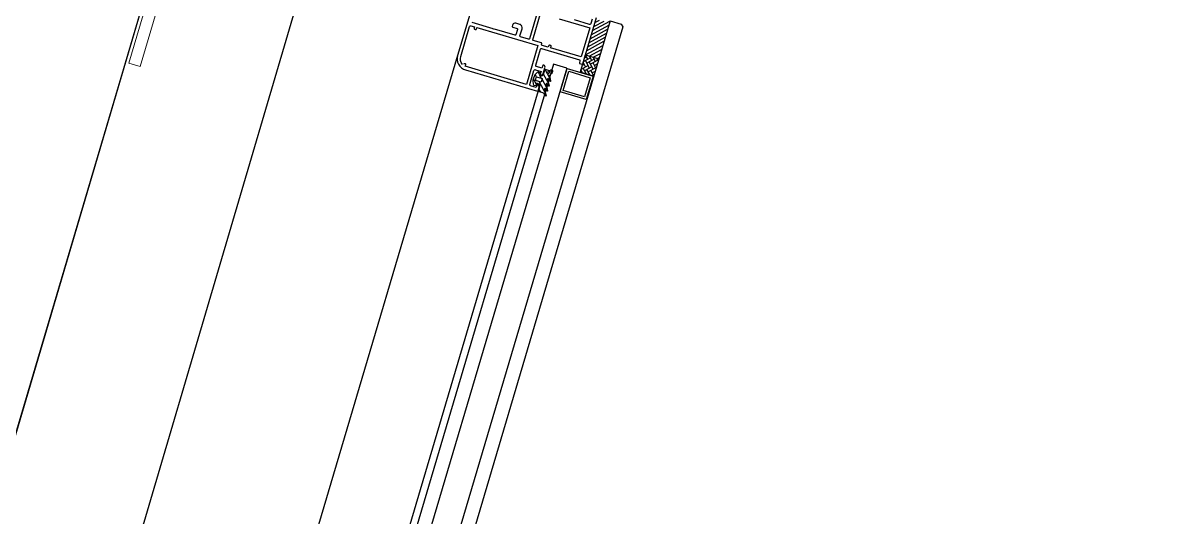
# Model space of a CAD drawing. Header units: millimetres. Extents: x 62878 to 70819, y -67946 to -61850.
# Drawn here: x 67895.32 to 67944.49, y -65834.46 to -65813.3 of the extents above; entities that cross this region are included whole.
import ezdxf

# ---------------------------------------------------------------- set-up
doc = ezdxf.new("R2010")
doc.units = ezdxf.units.MM
doc.layers.add('Dog_dos_yeni', color=63, linetype='Continuous', lineweight=5)
doc.layers.add('DOGRAMA', color=171, linetype='Continuous', lineweight=0)
doc.layers.add('ÇATI K', color=254, linetype='Continuous')

msp = doc.modelspace()

# ---------------------------------------------------------------- hatches: boundary and pattern name
at = {"layer": 'DOGRAMA', "lineweight": -2}
h = msp.add_hatch(dxfattribs=at)
h.set_pattern_fill('ANSI31', color=256, scale=0.04, angle=73.5058, style=0)
h.set_pattern_definition([(208.50578, (67944.17705, -65683.42328), (-0.06061043, 0.11160365), [])])
h.paths.add_polyline_path([(67919.512, -65814.407, 0.414214), (67919.494, -65814.373), (67919.863, -65813.124, 0.153231), (67920.467, -65813.199), (67920.061, -65814.57)])
h.paths.add_polyline_path([(67919.407, -65814.665), (67919.478, -65814.426, 0.414214), (67919.512, -65814.407), (67920.061, -65814.57), (67919.983, -65814.835)])
h = msp.add_hatch(dxfattribs=at)
h.set_pattern_fill('AR-HBONE', color=256, scale=0.03, angle=73.5058, style=0)
h.set_pattern_definition([(118.5058, (67883.67118, -65809.19357), (-0.16272197, 0.04818257), [0.36, -0.12]), (208.5058, (67883.61391, -65809.08812), (-0.16272197, 0.04818257), [0.36, -0.12])])
h.paths.add_polyline_path([(67919.259, -65815.167), (67919.188, -65815.406), (67919.763, -65815.577), (67919.983, -65814.835), (67919.407, -65814.665)])
h = msp.add_hatch(dxfattribs=at)
h.set_pattern_fill('ANSI31', color=256, scale=0.05, angle=73.5058, style=0)
h.set_pattern_definition([(118.50578, (67875.97032, -65913.77073), (-0.13950457, -0.07576304), [])])
edge = h.paths.add_edge_path(flags=16)
edge.add_arc((67917.676, -65815.793), 0.4, 151.9688, 175.0427, ccw=False)
edge.add_line((67917.323, -65815.605), (67917.564, -65815.677))
edge.add_line((67917.564, -65815.677), (67917.519, -65815.83))
edge.add_line((67917.519, -65815.83), (67917.277, -65815.758))
edge = h.paths.add_edge_path()
edge.add_arc((67917.676, -65815.793), 0.5, 126.6359, 200.3757, ccw=False)
edge.add_line((67917.377, -65815.392), (67917.473, -65815.42))
edge.add_line((67917.473, -65815.42), (67917.439, -65815.535))
edge.add_line((67917.439, -65815.535), (67917.497, -65815.552))
edge.add_arc((67917.525, -65815.456), 0.1, 253.5058, 343.5058)
edge.add_line((67917.621, -65815.485), (67917.683, -65815.274))
edge.add_line((67917.683, -65815.274), (67917.856, -65815.325))
edge.add_line((67917.856, -65815.325), (67917.845, -65815.363))
edge.add_arc((67917.782, -65815.344), 0.065, 275.0964, 343.5058, ccw=False)
edge.add_arc((67917.791, -65815.442), 0.0327, 95.0964, 288.9361)
edge.add_arc((67917.709, -65815.296), 0.199, 297.5896, 347.8555)
edge.add_arc((67917.952, -65815.353), 0.05, -15.5221, 161.9912, ccw=False)
edge.add_arc((67917.689, -65815.28), 0.323, 305.1201, 344.4464, ccw=False)
edge.add_arc((67917.886, -65815.561), 0.02, 125.1201, 193.5058)
edge.add_line((67917.867, -65815.566), (67917.918, -65815.779))
edge.add_arc((67917.903, -65815.783), 0.015, -146.4942, 13.5058, ccw=False)
edge.add_line((67917.891, -65815.791), (67917.823, -65815.689))
edge.add_arc((67917.806, -65815.7), 0.02, 33.5058, 193.5058)
edge.add_line((67917.787, -65815.704), (67917.856, -65815.99))
edge.add_arc((67917.841, -65815.994), 0.015, -146.4942, 13.5058, ccw=False)
edge.add_line((67917.828, -65816.002), (67917.761, -65815.9))
edge.add_arc((67917.744, -65815.911), 0.02, 33.5058, 193.5058)
edge.add_line((67917.724, -65815.915), (67917.793, -65816.201))
edge.add_arc((67917.779, -65816.205), 0.015, -146.4942, 13.5058, ccw=False)
edge.add_line((67917.766, -65816.213), (67917.698, -65816.111))
edge.add_arc((67917.681, -65816.122), 0.02, 33.5058, 193.5058)
edge.add_line((67917.662, -65816.126), (67917.731, -65816.412))
edge.add_arc((67917.716, -65816.416), 0.015, -146.4942, 13.5058, ccw=False)
edge.add_line((67917.704, -65816.424), (67917.64, -65816.328))
edge.add_arc((67917.557, -65816.384), 0.1, 33.5058, 73.5058)
edge.add_line((67917.585, -65816.288), (67917.4, -65816.233))
edge.add_line((67917.4, -65816.233), (67917.462, -65816.022))
edge.add_arc((67917.366, -65815.993), 0.1, 343.5058, 433.5058)
edge.add_line((67917.394, -65815.897), (67917.337, -65815.88))
edge.add_line((67917.337, -65815.88), (67917.303, -65815.995))
edge.add_line((67917.303, -65815.995), (67917.207, -65815.967))

# ---------------------------------------------------------------- linework, layer by layer
msp.add_lwpolyline([(68896.021, -63031.435), (69030.259, -63071.184), (69185.279, -62547.653), (68892.999, -62461.107, 1.044368), (68063.198, -62298.73, 0.204375), (63106.96, -62494.783, 0.353953), (62932.94, -62997.825), (63753.185, -65779.598), (64154.954, -67142.153), (65336.723, -66792.622), (65336.7, -66829.112), (65270.535, -66829.071, 0.626789), (65270.199, -67369.071), (65531.845, -67369.234, 0.926242), (66130.088, -67369.606), (66391.733, -67369.769, 0.626743), (66392.069, -66829.769), (66326.147, -66829.728), (66326.17, -66793.238), (67506.156, -67144.128), (68467.025, -63899.086), (68625.204, -63946.037), (68896.024, -63031.423)], format="xyb")
at = {"layer": 'Dog_dos_yeni'}
msp.add_lwpolyline([(67899.861, -65815.023), (67904.688, -65798.723), (67905.167, -65798.865), (67903.677, -65803.899), (67912.786, -65806.596), (67912.644, -65807.076), (67903.535, -65804.378), (67901.973, -65809.652), (67911.082, -65812.349), (67910.94, -65812.829), (67901.831, -65810.131), (67900.341, -65815.165), (67899.861, -65815.023)], close=True, dxfattribs=at)
at = {"layer": 'DOGRAMA', "lineweight": -2}
for p, q in [((67920.467, -65813.199), (67908.006, -65855.283)), ((67920.467, -65813.199), (67920.947, -65813.341)), ((67921.014, -65813.465), (67908.581, -65855.454)), ((67920.947, -65813.341), (67921.014, -65813.465)), ((67913.936, -65814.686), (67902.406, -65853.625)), ((67919.407, -65814.665), (67919.188, -65815.406)), ((67919.407, -65814.665), (67919.983, -65814.835)), ((67919.407, -65814.665), (67919.983, -65814.835)), ((67918.037, -65815.066), (67906.28, -65854.772)), ((67918.612, -65815.236), (67906.855, -65854.943)), ((67918.612, -65815.236), (67918.037, -65815.066)), ((67919.763, -65815.577), (67919.188, -65815.406)), ((67917.389, -65816.198), (67905.992, -65854.687))]:
    msp.add_line(p, q, dxfattribs=at)
msp.add_lwpolyline([(66522.144, -66852.653), (67506.156, -67144.128), (68892.83, -62461.057)], dxfattribs=at)
at = {"layer": 'DOGRAMA', "lineweight": -2, "ltscale": 0.5}
for points in [[(67917.533, -65812.226), (67917.016, -65813.971, -0.414214), (67916.979, -65813.991), (67916.629, -65813.887, -0.414214), (67916.608, -65813.85), (67916.699, -65813.543, 0.414214), (67916.598, -65813.357), (67916.425, -65813.306, 0.414214), (67916.301, -65813.373), (67916.295, -65813.392), (67916.281, -65813.44, 0.414214), (67916.302, -65813.478), (67916.484, -65813.532, -0.414214), (67916.504, -65813.569), (67916.436, -65813.799, -0.414214), (67916.399, -65813.819), (67915.512, -65813.557), (67915.474, -65813.577), (67915.454, -65813.54), (67914.567, -65813.277, -0.414214)], [(67914.584, -65812.5), (67913.936, -65814.686, 0.414214), (67914.274, -65815.307), (67917.352, -65816.218, 0.414214), (67917.389, -65816.198), (67917.437, -65816.036, 0.19911), (67917.433, -65815.998), (67917.394, -65815.927, 0.668097), (67917.342, -65815.932), (67917.305, -65816.059), (67917.065, -65815.988, -0.414214), (67917.032, -65815.926), (67917.208, -65815.331, -0.414214), (67917.27, -65815.297), (67917.509, -65815.368), (67917.472, -65815.495, 0.668097), (67917.513, -65815.528), (67917.584, -65815.489, 0.198962), (67917.608, -65815.459), (67917.679, -65815.22, 0.372839), (67917.625, -65815.1, 0.45685), (67917.583, -65815.119), (67917.549, -65815.234), (67917.319, -65815.166, -0.414214), (67917.285, -65815.104), (67917.49, -65814.413, -0.414214), (67917.527, -65814.393), (67919.157, -65814.876, -0.414214), (67919.177, -65814.913), (67919.152, -65814.999, 0.414214), (67919.172, -65815.037), (67919.258, -65815.062, 0.414214), (67919.296, -65815.042), (67919.883, -65813.057, 0.414214)], [(67919.705, -65813.13), (67919.649, -65813.321, -0.414214), (67919.586, -65813.355), (67918.944, -65813.165, -0.414214)], [(67914.149, -65815.07, -0.26214), (67914.07, -65814.725), (67914.448, -65813.45, -0.414214), (67914.51, -65813.416), (67914.664, -65813.462), (67914.649, -65813.51, 0.414214), (67914.683, -65813.572), (67914.702, -65813.578, 0.414214), (67914.74, -65813.557), (67914.759, -65813.49), (67917.377, -65814.265), (67916.886, -65815.924), (67914.268, -65815.149), (67914.288, -65815.082, 0.414214), (67914.268, -65815.045), (67914.249, -65815.039, 0.361813), (67914.19, -65815.064)]]:
    msp.add_lwpolyline(points, format="xyb", dxfattribs=at)
at = {"layer": 'DOGRAMA', "linetype": 'ByBlock', "lineweight": -2}
msp.add_lwpolyline([(67918.291, -65813.117), (67919.595, -65813.504), (67919.226, -65814.75), (67917.922, -65814.364), (67917.941, -65814.297, 0.414214), (67917.921, -65814.26), (67917.892, -65814.251, 0.414214), (67917.83, -65814.285), (67917.816, -65814.333), (67917.557, -65814.256, -0.414214), (67917.537, -65814.219), (67917.545, -65814.19, 0.414214), (67917.525, -65814.153), (67917.18, -65814.051, -0.414214), (67917.16, -65814.013), (67917.52, -65812.796, -0.414214)], format="xyb", dxfattribs=at)
at = {"layer": 'DOGRAMA', "lineweight": -2}
for points in [[(67919.744, -65815.571), (67919.446, -65816.578), (67918.333, -65816.248), (67918.632, -65815.242)], [(67919.62, -65815.639), (67919.378, -65816.454), (67918.458, -65816.181), (67918.699, -65815.366)]]:
    msp.add_lwpolyline(points, close=True, dxfattribs=at)
for points in [[(67917.207, -65815.967, -0.333333), (67917.377, -65815.392), (67917.473, -65815.42), (67917.439, -65815.535), (67917.497, -65815.552, 0.414214), (67917.621, -65815.485), (67917.683, -65815.274), (67917.856, -65815.325), (67917.845, -65815.363, -0.307685), (67917.788, -65815.409, 1.128702), (67917.802, -65815.473, 0.222912), (67917.904, -65815.338, -0.978531), (67918, -65815.367, -0.173298), (67917.875, -65815.545, 0.307572), (67917.867, -65815.566), (67917.918, -65815.779, -0.8391), (67917.891, -65815.791), (67917.823, -65815.689, 0.8391), (67917.787, -65815.704), (67917.856, -65815.99, -0.8391), (67917.828, -65816.002), (67917.761, -65815.9, 0.8391), (67917.724, -65815.915), (67917.793, -65816.201, -0.8391), (67917.766, -65816.213), (67917.698, -65816.111, 0.8391), (67917.662, -65816.126), (67917.731, -65816.412, -0.8391), (67917.704, -65816.424), (67917.64, -65816.328, 0.176327), (67917.585, -65816.288), (67917.4, -65816.233), (67917.462, -65816.022, 0.414214), (67917.394, -65815.897), (67917.337, -65815.88), (67917.303, -65815.995)], [(67917.277, -65815.758, -0.101021), (67917.323, -65815.605), (67917.564, -65815.677), (67917.519, -65815.83)], [(67917.277, -65815.758, -0.101021), (67917.323, -65815.605), (67917.564, -65815.677), (67917.519, -65815.83)]]:
    msp.add_lwpolyline(points, format="xyb", close=True, dxfattribs=at)
at = {"layer": 'ÇATI K', "color": 0}
msp.add_line((68230.558, -64714.946), (67736.638, -66390.566), dxfattribs=at)

doc.saveas('drawing.dxf')
